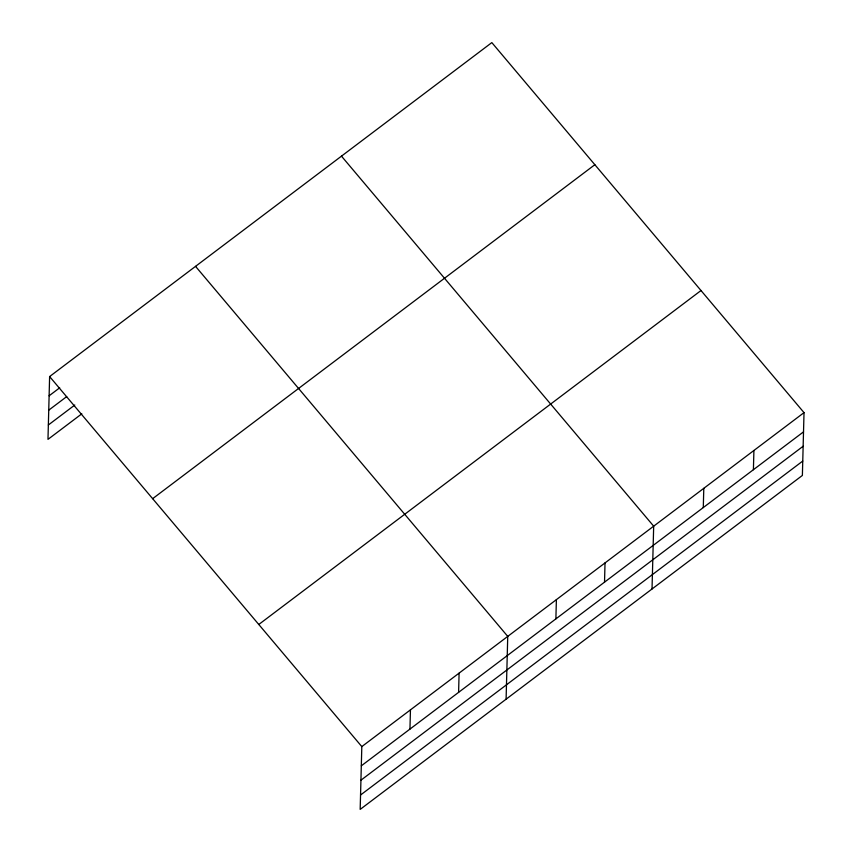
<?xml version="1.0" encoding="UTF-8"?>
<svg xmlns="http://www.w3.org/2000/svg" width="852" height="852" viewBox="0 0 852 852"><rect width="100%" height="100%" fill="white"/><g stroke="black" fill="none" stroke-linecap="round" stroke-linejoin="round"><path stroke-width="1.28" d="M49.618 376.563L361.812 746.597L360.172 809.4L802.382 475.437L804.022 412.634L491.828 42.6L49.618 376.563L47.978 439.366L81.813 413.816M409.95 729.088L410.451 709.854M458.6 692.356L459.1 673.123M506.099 699.194L507.739 636.38L195.545 266.356M555.887 618.882L556.388 599.648M604.526 582.15L605.026 562.916M652.025 588.988L653.676 526.174L341.482 156.15M703.283 507.568L703.795 488.324M753.402 469.718L753.913 450.484M49.118 395.797L59.693 387.809M48.734 410.174L66.712 396.595M48.351 424.988L74.784 405.03M152.646 498.676L594.856 164.713M258.784 624.484L701.004 290.521M361.812 746.597L804.022 412.634M361.312 765.831L803.521 431.868M360.928 780.208L803.148 446.246M360.545 795.022L802.754 461.06"/></g></svg>
